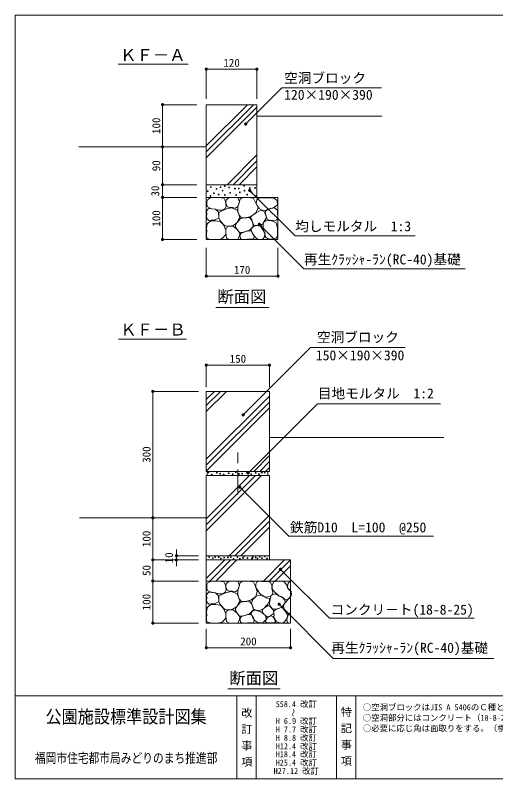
# Model space of a CAD drawing. Units: millimetres at full size, sheet at 1:10; some dimension numbers follow another scale. Extents: x 167 to 2905, y 2144 to 4010.
# Drawn here: x 167 to 1307, y 2144 to 3956 of the extents above; entities that cross this region are included whole.
import ezdxf
from ezdxf.enums import TextEntityAlignment as Align

# ---------------------------------------------------------------- set-up
doc = ezdxf.new("R2010")
doc.units = ezdxf.units.MM
doc.header["$LTSCALE"] = 10
doc.linetypes.add('DASHED', pattern=[7.5, 6, -1.5])
doc.linetypes.add('USER1', pattern=[50, 37.5, -12.5])
for name, color, linetype, lineweight in [('_0-0_', 7, 'Continuous', 13), ('ハッチ', 4, 'Continuous', 13), ('寸法', 1, 'Continuous', 13), ('引出線', 1, 'Continuous', 13), ('本体', 7, 'Continuous', 13)]:
    doc.layers.add(name, color=color, linetype=linetype, lineweight=lineweight)
doc.styles.add('@ＭＳ ゴシック', font='')
doc.styles.add('ＭＳ ゴシック', font='')
doc.styles.get('@ＭＳ ゴシック').set_extended_font_data('@MS Gothic')
doc.styles.get('ＭＳ ゴシック').set_extended_font_data('MS Gothic')

# ---------------------------------------------------------------- blocks, each defined once
blk = doc.blocks.new('filled_dot')
at = {"color": 0, "linetype": 'Continuous', "lineweight": -2, "const_width": 1.25}
blk.add_lwpolyline([(-0.625, 0, 1), (0.625, 0, 1)], format="xyb", close=True, dxfattribs=at)

msp = doc.modelspace()

# ---------------------------------------------------------------- linework, layer by layer
at = {"layer": '_0-0_', "color": 6}
msp.add_line((167.19, 2340.4), (2905.31, 2340.4), dxfattribs=at)
at = {"layer": '_0-0_'}
for p, q in [((693.24, 2340.4), (693.24, 2143.82)), ((739.21, 2340.4), (739.21, 2143.82)), ((929.37, 2340.4), (929.37, 2143.82)), ((975.33, 2341.35), (975.33, 2143.82))]:
    msp.add_line(p, q, dxfattribs=at)
at = {"layer": '_0-0_', "color": 6}
msp.add_lwpolyline([(2905.31, 3955.64), (167.19, 3955.64), (167.19, 2143.82), (2905.31, 2143.82)], close=True, dxfattribs=at)
at = {"layer": 'ハッチ'}
for p, q in [((620.56, 3645.51), (718.5, 3743.46)), ((620.56, 3631.37), (732.65, 3743.46)), ((669.93, 3553.46), (740.56, 3624.09)), ((684.07, 3553.46), (740.56, 3609.95)), ((790.56, 3523.46), (790.56, 3423.46)), ((620.56, 3029.27), (654.35, 3063.05)), ((620.56, 3043.41), (640.2, 3063.05)), ((620.56, 2901.99), (770.56, 3051.99)), ((620.56, 2887.85), (770.56, 3037.85)), ((733.05, 2873.05), (770.56, 2910.57)), ((747.19, 2873.05), (770.56, 2896.42)), ((620.56, 2760.57), (723.05, 2863.05)), ((620.56, 2746.42), (737.19, 2863.05)), ((674.47, 2673.05), (770.56, 2769.15)), ((688.61, 2673.05), (770.56, 2755)), ((620.56, 2619.15), (664.47, 2663.05)), ((628.61, 2613.05), (678.61, 2663.05)), ((642.75, 2613.05), (692.75, 2663.05)), ((755.89, 2613.05), (805.89, 2663.05)), ((770.03, 2613.05), (820.03, 2663.05)), ((784.17, 2613.05), (820.56, 2649.44)), ((820.56, 2513.35), (816.65, 2513.09))]:
    msp.add_line(p, q, dxfattribs=at)
at = {"layer": 'ハッチ', "linetype": 'USER1'}
for p, q in [((620.56, 3617.23), (740.56, 3737.23)), ((698.21, 3553.46), (740.56, 3595.81)), ((620.56, 3015.13), (668.49, 3063.05)), ((620.56, 2873.7), (770.56, 3023.7)), ((761.33, 2873.05), (770.56, 2882.28)), ((620.56, 2732.28), (751.33, 2863.05)), ((702.75, 2673.05), (770.56, 2740.86))]:
    msp.add_line(p, q, dxfattribs=at)
at = {"layer": 'ハッチ'}
for points in [[(662.56, 3495.12), (657.99, 3493.39), (649.94, 3493.17), (640.81, 3495.56), (632.98, 3496.65), (627.76, 3498.38), (622.76, 3501.64), (621.46, 3507.51), (621.67, 3514.03), (623.85, 3518.81), (630.37, 3522.51), (638.42, 3523.16), (645.38, 3523.37), (656.03, 3522.51), (662.34, 3521.2), (666.04, 3513.38), (667.34, 3502.51), (665.17, 3497.08)], [(682.58, 3499.15), (675.49, 3499.41), (670.43, 3501.18), (667.39, 3506.23), (666.88, 3511.55), (667.39, 3517.87), (674.22, 3522.17), (680.55, 3522.93), (695.49, 3522.93), (699.03, 3513.06), (695.49, 3502.19), (689.92, 3497.64)], [(698.52, 3481.2), (695.23, 3490.3), (695.49, 3500.67), (697.76, 3507.75), (699.54, 3514.83), (700.8, 3519.39), (705.61, 3522.67), (710.92, 3523.69), (718.26, 3522.93), (725.35, 3522.42), (731.68, 3522.42), (736.74, 3512.56), (743.32, 3498.71), (738.01, 3486.51), (726.36, 3478.16), (712.44, 3475.13), (703.84, 3474.87)], [(767.97, 3496.24), (763.2, 3492.8), (757.38, 3491.74), (751.29, 3493.59), (746.26, 3497.03), (742.02, 3502.32), (738.84, 3509.47), (740.7, 3517.94), (744.4, 3522.17), (753.14, 3522.7), (768.5, 3522.7), (780.15, 3522.44), (788.89, 3515.82), (789.15, 3506.03), (779.62, 3498.62)], [(632.08, 3469.13), (626.76, 3468.5), (622.69, 3472.57), (621.13, 3476.94), (621.44, 3483.82), (621.13, 3490.69), (625.51, 3496.94), (642.08, 3495.38), (649.59, 3488.5), (649.9, 3474.13), (638.96, 3469.13)], [(680.48, 3455.76), (672.44, 3454.87), (665.29, 3455.76), (661.42, 3459.33), (656.36, 3464.39), (652.49, 3469.15), (650.41, 3475.69), (650.41, 3482.24), (650.11, 3487.3), (657.25, 3491.76), (668.57, 3496.52), (680.48, 3498.9), (693.46, 3493.34), (700.29, 3476.39), (692.69, 3462.9), (686.13, 3457.84)], [(775.91, 3468.98), (771.15, 3468.98), (765.06, 3472.15), (762.94, 3478.5), (761.35, 3484.86), (761.08, 3490.94), (765.85, 3494.12), (774.06, 3496.77), (782.53, 3498.88), (789.15, 3492.8), (789.68, 3485.65), (790.21, 3476.65), (787.03, 3469.24)], [(740.88, 3456.55), (736.84, 3456.55), (733.03, 3457.89), (729.89, 3464.39), (728.32, 3470.66), (725.41, 3476.26), (728.77, 3479.39), (734.38, 3483.42), (739.98, 3487.23), (747.15, 3491.71), (753.2, 3491.93), (758.81, 3489.47), (763.74, 3475.59), (754.55, 3461.03), (748.05, 3456.1)], [(629.96, 3423.82), (623.53, 3425.88), (620.95, 3430.51), (621.21, 3436.94), (621.98, 3443.11), (621.21, 3449.03), (621.72, 3455.21), (622.75, 3460.87), (631.25, 3467.81), (643.09, 3468.07), (654.42, 3465.75), (661.63, 3458.29), (666.78, 3445.69), (666.52, 3435.14), (658.03, 3425.62), (651.33, 3423.82), (641.29, 3423.56)], [(694.73, 3446.29), (692.19, 3449.33), (689.66, 3453.12), (689.92, 3458.43), (692.95, 3462.99), (698.02, 3468.8), (701.56, 3473.36), (706.62, 3474.37), (717, 3474.87), (723.33, 3475.63), (729.15, 3466.78), (732.44, 3455.15), (723.33, 3445.53), (706.62, 3440.22), (698.52, 3440.73)], [(789.12, 3435.86), (789.12, 3430.91), (785.41, 3426.95), (779.71, 3423.98), (774.76, 3423.98), (767.33, 3424.97), (761.38, 3428.68), (759.65, 3440.32), (756.43, 3446.01), (755.44, 3452.94), (755.44, 3460.62), (758.16, 3465.07), (761.63, 3468.04), (774.51, 3468.29), (786.4, 3462.84), (789.86, 3451.46)], [(667.94, 3433.04), (666.77, 3439.8), (666.77, 3446.33), (667.7, 3450.99), (673.07, 3454.72), (684.27, 3454.95), (693.84, 3447.03), (700.14, 3438.4), (699.21, 3431.64), (695.24, 3424.41), (687.07, 3423.71), (674.24, 3423.94), (668.4, 3426.97)], [(700.52, 3430.93), (700.28, 3434.03), (703.39, 3438.34), (707.94, 3440.49), (714.16, 3442.4), (720.61, 3443.83), (726.59, 3444.31), (730.42, 3437.62), (734.25, 3431.17), (733.05, 3425.19), (727.55, 3424), (718.22, 3424.47), (708.65, 3423.52), (701.72, 3425.43)], [(729.03, 3439.96), (727.85, 3443.83), (726.84, 3447.03), (728.19, 3450.57), (732.07, 3453.6), (738.64, 3456.46), (749.25, 3454.95), (754.98, 3446.7), (759.53, 3438.11), (758.35, 3429.52), (754.48, 3424.64), (750.09, 3423.63), (743.69, 3423.63), (737.29, 3428.51), (732.74, 3434.91)], [(662.56, 2584.72), (657.99, 2582.98), (649.94, 2582.77), (640.81, 2585.16), (632.98, 2586.24), (627.76, 2587.98), (622.76, 2591.24), (621.46, 2597.11), (621.67, 2603.63), (623.85, 2608.41), (630.37, 2612.1), (638.42, 2612.75), (645.38, 2612.97), (656.03, 2612.1), (662.34, 2610.8), (666.04, 2602.98), (667.34, 2592.11), (665.17, 2586.68)], [(682.58, 2588.75), (675.49, 2589), (670.43, 2590.77), (667.39, 2595.83), (666.88, 2601.14), (667.39, 2607.47), (674.22, 2611.77), (680.55, 2612.52), (695.49, 2612.52), (699.03, 2602.66), (695.49, 2591.79), (689.92, 2587.23)], [(698.52, 2570.79), (695.23, 2579.9), (695.49, 2590.27), (697.76, 2597.35), (699.54, 2604.43), (700.8, 2608.98), (705.61, 2612.27), (710.92, 2613.28), (718.26, 2612.52), (725.35, 2612.02), (731.68, 2612.02), (736.74, 2602.15), (741.04, 2588.5), (738.01, 2576.1), (726.36, 2567.76), (712.44, 2564.72), (703.84, 2564.47)], [(742.53, 2590.48), (739.95, 2595.39), (738.31, 2599.37), (737.85, 2605.69), (740.19, 2610.6), (745.1, 2612.7), (751.42, 2612), (758.44, 2611.77), (765.93, 2611.54), (771.79, 2610.13), (775.53, 2604.75), (776.47, 2599.14), (776.94, 2591.18), (778.34, 2584.86), (776.23, 2579.48), (770.62, 2575.97), (763.13, 2574.57), (754.7, 2577.38), (746.98, 2583.93)], [(795.37, 2612.06), (800.67, 2612.32), (806.22, 2609.94), (811.25, 2603.07), (813.1, 2596.72), (816.27, 2593.02), (821.83, 2587.99), (822.36, 2581.65), (821.04, 2576.36), (817.07, 2571.87), (813.1, 2568.96), (807.28, 2568.16), (801.19, 2575.04), (791.94, 2579.01), (782.15, 2587.73), (776.33, 2595.13), (777.12, 2603.86), (781.09, 2610.73), (788.5, 2612.32)], [(632.08, 2558.73), (626.76, 2558.1), (622.69, 2562.16), (621.13, 2566.54), (621.44, 2573.41), (621.13, 2580.29), (625.51, 2586.54), (642.08, 2584.98), (649.59, 2578.1), (649.9, 2563.73), (638.96, 2558.73)], [(680.48, 2545.36), (672.44, 2544.47), (665.29, 2545.36), (661.42, 2548.93), (656.36, 2553.99), (652.49, 2558.75), (650.41, 2565.29), (650.41, 2571.84), (650.11, 2576.9), (657.25, 2581.36), (668.57, 2586.12), (680.48, 2588.5), (693.46, 2582.93), (700.29, 2565.99), (692.69, 2552.5), (686.13, 2547.44)], [(762.89, 2554.22), (757.51, 2548.6), (752.12, 2545.56), (747.91, 2542.75), (739.72, 2543.92), (732.46, 2546.5), (730.59, 2551.88), (727.78, 2560.77), (730.82, 2569.19), (735.97, 2573.63), (739.95, 2577.61), (748.38, 2579.48), (755.17, 2577.61), (762.19, 2573.4), (770.85, 2571.53), (770.38, 2564.98), (766.17, 2557.73)], [(793.42, 2576.84), (798, 2575.25), (802.58, 2572.66), (806.17, 2568.48), (807.56, 2564.3), (806.57, 2560.32), (802.78, 2554.95), (798.4, 2550.37), (788.64, 2546.79), (781.68, 2545.99), (776.5, 2547.98), (771.72, 2553.35), (770.33, 2558.93), (771.52, 2565.29), (772.71, 2572.86), (774.51, 2578.63), (782.47, 2582.41), (789.64, 2580.02)], [(629.96, 2513.42), (623.53, 2515.48), (620.95, 2520.11), (621.21, 2526.54), (621.98, 2532.71), (621.21, 2538.63), (621.72, 2544.8), (622.75, 2550.46), (631.25, 2557.41), (643.09, 2557.67), (654.42, 2555.35), (661.63, 2547.89), (666.78, 2535.29), (666.52, 2524.74), (658.03, 2515.22), (651.33, 2513.42), (641.29, 2513.16)], [(694.73, 2535.89), (692.19, 2538.93), (689.66, 2542.72), (689.92, 2548.03), (692.95, 2552.58), (698.02, 2558.4), (701.56, 2562.95), (706.62, 2563.96), (717, 2564.47), (723.33, 2565.23), (729.15, 2556.38), (732.44, 2544.74), (723.33, 2535.13), (706.62, 2529.82), (698.52, 2530.33)], [(761.32, 2531.2), (758.06, 2533.86), (754.5, 2537.27), (753.01, 2542.46), (754.94, 2546.46), (758.5, 2549.28), (763.1, 2552.54), (766.96, 2554.76), (772.3, 2552.69), (775.56, 2548.83), (778.97, 2544.83), (780.46, 2536.83), (774.97, 2532.23), (768.74, 2528.38), (765.18, 2528.38)], [(667.94, 2522.63), (666.77, 2529.4), (666.77, 2535.92), (667.7, 2540.59), (673.07, 2544.32), (684.27, 2544.55), (693.84, 2536.62), (700.14, 2528), (699.21, 2521.23), (695.24, 2514.01), (687.07, 2513.31), (674.24, 2513.54), (668.4, 2516.57)], [(732.6, 2525.31), (729.01, 2530.33), (726.86, 2535.11), (728.29, 2540.13), (732.6, 2543.24), (738.1, 2543.95), (743.6, 2541.56), (750.3, 2539.65), (760.82, 2531.05), (762.25, 2521.73), (755.8, 2514.8), (749.58, 2513.6), (743.6, 2513.84), (735.95, 2519.34)], [(782.69, 2523.68), (781.12, 2526.24), (781.32, 2533.71), (780.14, 2540.4), (784.07, 2544.53), (789.98, 2546.69), (796.07, 2549.05), (800.6, 2549.84), (808.08, 2540.59), (813.98, 2531.55), (811.03, 2522.7), (805.13, 2515.42), (798.83, 2513.06), (787.42, 2516.4)], [(700.52, 2520.53), (700.28, 2523.63), (703.39, 2527.93), (707.94, 2530.09), (714.16, 2532), (720.61, 2533.43), (726.59, 2533.91), (730.42, 2527.22), (734.25, 2520.76), (733.05, 2514.79), (727.55, 2513.59), (718.22, 2514.07), (708.65, 2513.12), (701.72, 2515.03)], [(767.25, 2513.41), (763.69, 2513.41), (761.17, 2515.93), (761.02, 2518.89), (763.1, 2522.75), (765.92, 2526.3), (769.33, 2528.53), (773.04, 2530.45), (778.68, 2528.82), (782.68, 2522.6), (784.61, 2516.08), (781.79, 2514.15), (774.23, 2513.41)]]:
    msp.add_lwpolyline(points, close=True, dxfattribs=at)
for points in [[(820.56, 2591.73), (815, 2594.72), (812.9, 2600.08), (814.76, 2608), (820.56, 2612.29)], [(820.56, 2537.68), (815.26, 2535.98), (808.27, 2540.17), (805.48, 2546.03), (803.8, 2553.01), (805.48, 2558.6), (813.02, 2567.81), (820.56, 2576.39)], [(816.65, 2513.09), (812.18, 2515.04), (811.9, 2522.86), (814.7, 2531.79), (820.56, 2537.65)]]:
    msp.add_lwpolyline(points, dxfattribs=at)
for centre in [(664.21, 3550.43), (710.31, 3550.92), (623.7, 3537.92), (631.19, 3547.8), (638.48, 3533.22), (644.73, 3543.63), (654.1, 3547.8), (659.3, 3539.47), (674.92, 3546.76), (677, 3534.26), (688.45, 3544.67), (697.82, 3544.67), (699.9, 3535.3), (711.35, 3539.47), (723.84, 3545.71), (728.01, 3535.3), (736.34, 3545.71), (630.46, 3526.74), (649.93, 3530.1), (664.51, 3529.06), (691.57, 3529.06), (717.6, 3530.1), (738.42, 3526.98), (625.43, 2870.92), (633.58, 2865.91), (645.49, 2870.29), (653.64, 2867.79), (661.78, 2865.91), (673.69, 2869.04), (683.09, 2866.53), (690.62, 2870.92), (698.14, 2867.16), (705.66, 2867.79), (716.94, 2869.67), (726.97, 2866.53), (737.62, 2869.67), (745.77, 2866.53), (752.04, 2870.29), (758.94, 2870.29), (627.31, 2669.72), (636.09, 2667.22), (641.73, 2669.72), (649.88, 2669.72), (654.89, 2666.59), (663.04, 2668.47), (671.81, 2669.1), (678.71, 2669.72), (684.97, 2665.34), (694.38, 2669.72), (700.02, 2665.96), (707.54, 2667.84), (710.05, 2671.6), (718.19, 2667.84), (728.85, 2666.59), (730.73, 2669.72), (737.62, 2669.1), (742.01, 2666.59), (747.65, 2670.35), (752.67, 2667.22), (759.56, 2671.6), (764.58, 2666.59)]:
    msp.add_circle(centre, 1, dxfattribs=at)
at = {"layer": '寸法', "color": 3}
for p, q in [((411.68, 3839.87), (577.33, 3839.87)), ((643.12, 3261.91), (768.92, 3261.91)), ((412.08, 3186.8), (573.26, 3186.8)), ((671.45, 2356.86), (795.99, 2356.86))]:
    msp.add_line(p, q, dxfattribs=at)
at = {"layer": '寸法'}
for p, q in [((620.56, 3827.78), (740.56, 3827.78)), ((620.56, 3757.42), (620.56, 3827.78)), ((740.56, 3757.42), (740.56, 3827.78)), ((516.75, 3743.46), (516.75, 3643.46)), ((597.94, 3743.46), (516.75, 3743.46)), ((597.94, 3643.46), (516.75, 3643.46)), ((516.75, 3643.46), (516.75, 3553.46)), ((597.94, 3643.46), (516.75, 3643.46)), ((597.94, 3553.46), (516.75, 3553.46)), ((516.75, 3553.46), (516.75, 3523.46)), ((597.94, 3553.46), (516.75, 3553.46)), ((597.94, 3523.46), (516.75, 3523.46)), ((516.75, 3523.46), (516.75, 3423.46)), ((597.94, 3523.46), (516.75, 3523.46)), ((597.94, 3423.46), (516.75, 3423.46)), ((620.56, 3403.79), (620.56, 3336.63)), ((790.56, 3403.79), (790.56, 3336.63)), ((620.56, 3336.63), (790.56, 3336.63)), ((620.56, 3125.44), (770.56, 3125.44)), ((620.56, 3073.01), (620.56, 3125.44)), ((770.56, 3073.01), (770.56, 3125.44)), ((493.59, 3063.05), (493.59, 2763.05)), ((602.05, 3063.05), (493.59, 3063.05)), ((567.79, 2763.05), (493.59, 2763.05)), ((493.59, 2763.05), (493.59, 2663.05)), ((567.79, 2763.05), (493.59, 2763.05)), ((549.63, 2688.05), (549.63, 2648.05)), ((602.05, 2673.05), (549.63, 2673.05)), ((602.05, 2663.05), (493.59, 2663.05)), ((493.59, 2663.05), (493.59, 2613.05)), ((575.84, 2663.05), (493.59, 2663.05)), ((602.05, 2663.05), (549.63, 2663.05)), ((602.05, 2613.05), (493.59, 2613.05)), ((493.59, 2613.05), (493.59, 2513.05)), ((602.05, 2613.05), (493.59, 2613.05)), ((602.05, 2513.05), (493.59, 2513.05)), ((620.56, 2499.94), (620.56, 2454.74)), ((820.56, 2499.94), (820.56, 2454.74)), ((620.56, 2454.74), (820.56, 2454.74))]:
    msp.add_line(p, q, dxfattribs=at)
at = {"layer": '引出線'}
for points in [[(714.01, 3697.52), (719.31, 3702.82), (799.67, 3783.17), (1036.42, 3783.17)], [(723.51, 3539.9), (728.81, 3534.6), (831.14, 3432.26), (1115.81, 3432.26)], [(746.29, 3459.68), (751.59, 3454.38), (852.33, 3353.64), (1234.98, 3353.64)], [(707.92, 3007.41), (713.22, 3012.71), (867.79, 3167.28), (1092.62, 3167.28)], [(719.98, 2869.28), (725.28, 2874.58), (884.6, 3033.9), (1176.41, 3033.9)], [(700.14, 2835.89), (705.44, 2830.59), (816.27, 2719.75), (1159.75, 2719.75)], [(796.36, 2640.73), (801.67, 2635.43), (912.5, 2524.59), (1255.98, 2524.59)], [(793.34, 2557.85), (798.64, 2552.55), (921.71, 2429.48), (1302.45, 2429.48)]]:
    msp.add_lwpolyline(points, dxfattribs=at)
at = {"layer": '本体'}
for p, q in [((620.56, 3743.46), (620.56, 3423.46)), ((620.56, 3743.46), (740.56, 3743.46)), ((740.56, 3743.46), (740.56, 3523.46)), ((741.54, 3716.44), (1037.29, 3716.44)), ((318.39, 3643.46), (620.56, 3643.46)), ((620.56, 3553.46), (740.56, 3553.46)), ((620.56, 3523.46), (790.56, 3523.46)), ((620.56, 3423.46), (790.56, 3423.46)), ((620.56, 2872.86), (620.56, 3063.05)), ((620.56, 3063.05), (770.56, 3063.05)), ((770.56, 2873.05), (770.56, 3063.05)), ((771.3, 2953.59), (1183.94, 2953.59)), ((620.56, 2873.05), (770.56, 2873.05)), ((620.56, 2513.05), (620.56, 2863.05)), ((620.56, 2863.05), (770.56, 2863.05)), ((622.71, 2872.86), (622.71, 2863.05)), ((766.86, 2873.05), (766.86, 2863.05)), ((770.56, 2664.13), (770.56, 2863.05)), ((319.98, 2763.05), (620.56, 2763.05)), ((620.56, 2673.05), (768.63, 2673.05)), ((620.56, 2663.05), (820.56, 2663.05)), ((820.56, 2513.05), (820.56, 2663.05)), ((620.56, 2613.05), (820.56, 2613.05)), ((620.56, 2513.05), (820.56, 2513.05))]:
    msp.add_line(p, q, dxfattribs=at)
at = {"layer": '本体', "linetype": 'DASHED'}
msp.add_line((695.56, 2818.05), (695.56, 2918.05), dxfattribs=at)

# ---------------------------------------------------------------- block references
at = {"layer": '寸法', "xscale": 3, "yscale": 3}
for p in [(620.56, 3827.78), (620.56, 3336.63), (620.56, 3125.44), (620.56, 2454.74)]:
    msp.add_blockref('filled_dot', p, dxfattribs=at)
for p, rotation in [((740.56, 3827.78), 180), ((516.75, 3743.46), 270), ((516.75, 3643.46), 90), ((516.75, 3643.46), 270), ((516.75, 3553.46), 90), ((516.75, 3553.46), 270), ((516.75, 3523.46), 90), ((516.75, 3523.46), 270), ((516.75, 3423.46), 90), ((790.56, 3336.63), 180), ((770.56, 3125.44), 180), ((493.59, 3063.05), 270), ((493.59, 2763.05), 90), ((493.59, 2763.05), 270), ((493.59, 2663.05), 90), ((493.59, 2663.05), 270), ((549.63, 2673.05), 90), ((549.63, 2663.05), 270), ((493.59, 2613.05), 90), ((493.59, 2613.05), 270), ((493.59, 2513.05), 90), ((820.56, 2454.74), 180)]:
    msp.add_blockref('filled_dot', p, dxfattribs=dict(at, rotation=rotation))
at = {"layer": '引出線', "xscale": 3, "yscale": 3}
for p, rotation in [((714.01, 3697.52), 45), ((723.51, 3539.9), 315), ((746.29, 3459.68), 315), ((707.92, 3007.41), 45), ((719.98, 2869.28), 45), ((700.14, 2835.89), 315), ((796.36, 2640.73), 315), ((793.34, 2557.85), 315)]:
    msp.add_blockref('filled_dot', p, dxfattribs=dict(at, rotation=rotation))

# ---------------------------------------------------------------- texts
at = {"layer": '_0-0_', "style": 'ＭＳ ゴシック'}
for s, p in [('S58.4 改訂', (834.17, 2320.84)), ('H 6.9 改訂', (834.17, 2280.84)), ('H 7.7 改訂', (834.17, 2260.84)), ('H 8.8 改訂', (834.17, 2240.84)), ('H12.4 改訂', (834.17, 2220.84)), ('H18.4 改訂', (834.17, 2202.05)), ('H25.4 改訂', (834.17, 2182.05)), ('H27.12 改訂', (834.17, 2162.05))]:
    msp.add_text(s, height=14.24, dxfattribs=at).set_placement(p, align=Align.MIDDLE_CENTER)
for s, p in [('○空洞ブロックはJIS A 5406のＣ種とする。', (991.95, 2320.48)), ('○空洞部分にはコンクリート（18-8-20）を充填する。', (991.95, 2295.48)), ('○必要に応じ角は面取りをする。（横、コーナー部の縦）', (991.95, 2270.48))]:
    msp.add_text(s, height=14.24, dxfattribs=at).set_placement(p, align=Align.TOP_LEFT)
for s, height, width, p in [('公園施設標準設計図集', 31.14, 0.9, (430.21, 2291.25)), ('福岡市住宅都市局みどりのまち推進部', 23.36, 0.8, (430.21, 2192.97))]:
    msp.add_text(s, height=height, dxfattribs=dict(at, width=width)).set_placement(p, align=Align.MIDDLE_CENTER)
at = {"layer": '_0-0_'}
for s, height, style, p in [('改 訂 事 項', 18.99, '@ＭＳ ゴシック', (716.22, 2242.47)), ('～', 14.24, 'ＭＳ ゴシック', (826.67, 2300.32)), ('特 記 事 項', 18.99, '@ＭＳ ゴシック', (952.35, 2244.43))]:
    msp.add_text(s, height=height, rotation=270, dxfattribs=dict(at, style=style)).set_placement(p, align=Align.MIDDLE_CENTER)
at = {"layer": '寸法', "color": 3, "style": 'ＭＳ ゴシック'}
for s, p in [('ＫＦ－Ａ', (416, 3838.68)), ('断面図', (646.66, 3265.17)), ('ＫＦ－Ｂ', (416.39, 3187.03)), ('断面図', (674.99, 2359.74))]:
    msp.add_text(s, height=28.48, dxfattribs=at).set_placement(p, align=Align.BOTTOM_LEFT)
at = {"layer": '寸法', "style": 'ＭＳ ゴシック'}
for s, p in [('120', (680.56, 3842.78)), ('170', (705.56, 3351.63)), ('150', (695.56, 3140.44)), ('200', (720.56, 2469.74))]:
    msp.add_text(s, height=18.99, dxfattribs=at).set_placement(p, align=Align.MIDDLE_CENTER)
for s, p in [('100', (501.75, 3693.46)), ('90', (501.75, 3598.46)), ('30', (499.25, 3538.46)), ('100', (501.75, 3473.46)), ('300', (478.59, 2913.05)), ('100', (478.59, 2713.05)), ('10', (532.13, 2668.05)), ('50', (478.59, 2638.05)), ('100', (478.59, 2563.05))]:
    msp.add_text(s, height=18.99, rotation=90, dxfattribs=at).set_placement(p, align=Align.MIDDLE_CENTER)
at = {"layer": '引出線', "color": 3, "style": 'ＭＳ ゴシック'}
for s, p in [('空洞ブロック', (805.22, 3787.71)), ('120×190×390', (805.35, 3747.98)), ('均しモルタル\u30001:3', (831.53, 3435.85)), ('再生ｸﾗｯｼｬ-ﾗﾝ(RC-40)基礎', (852.29, 3357.25)), ('空洞ブロック', (883.12, 3172.79)), ('150×190×390', (880.53, 3129.63)), ('目地モルタル\u30001:2', (885.34, 3039.22)), ('鉄筋D10\u3000L=100\u3000@250', (819.28, 2721.36)), ('コンクリ－ト(18-8-25)', (915.51, 2526.2)), ('再生ｸﾗｯｼｬ-ﾗﾝ(RC-40)基礎', (917.1, 2435.55))]:
    msp.add_text(s, height=23.74, dxfattribs=at).set_placement(p, align=Align.BOTTOM_LEFT)

doc.saveas('drawing.dxf')
